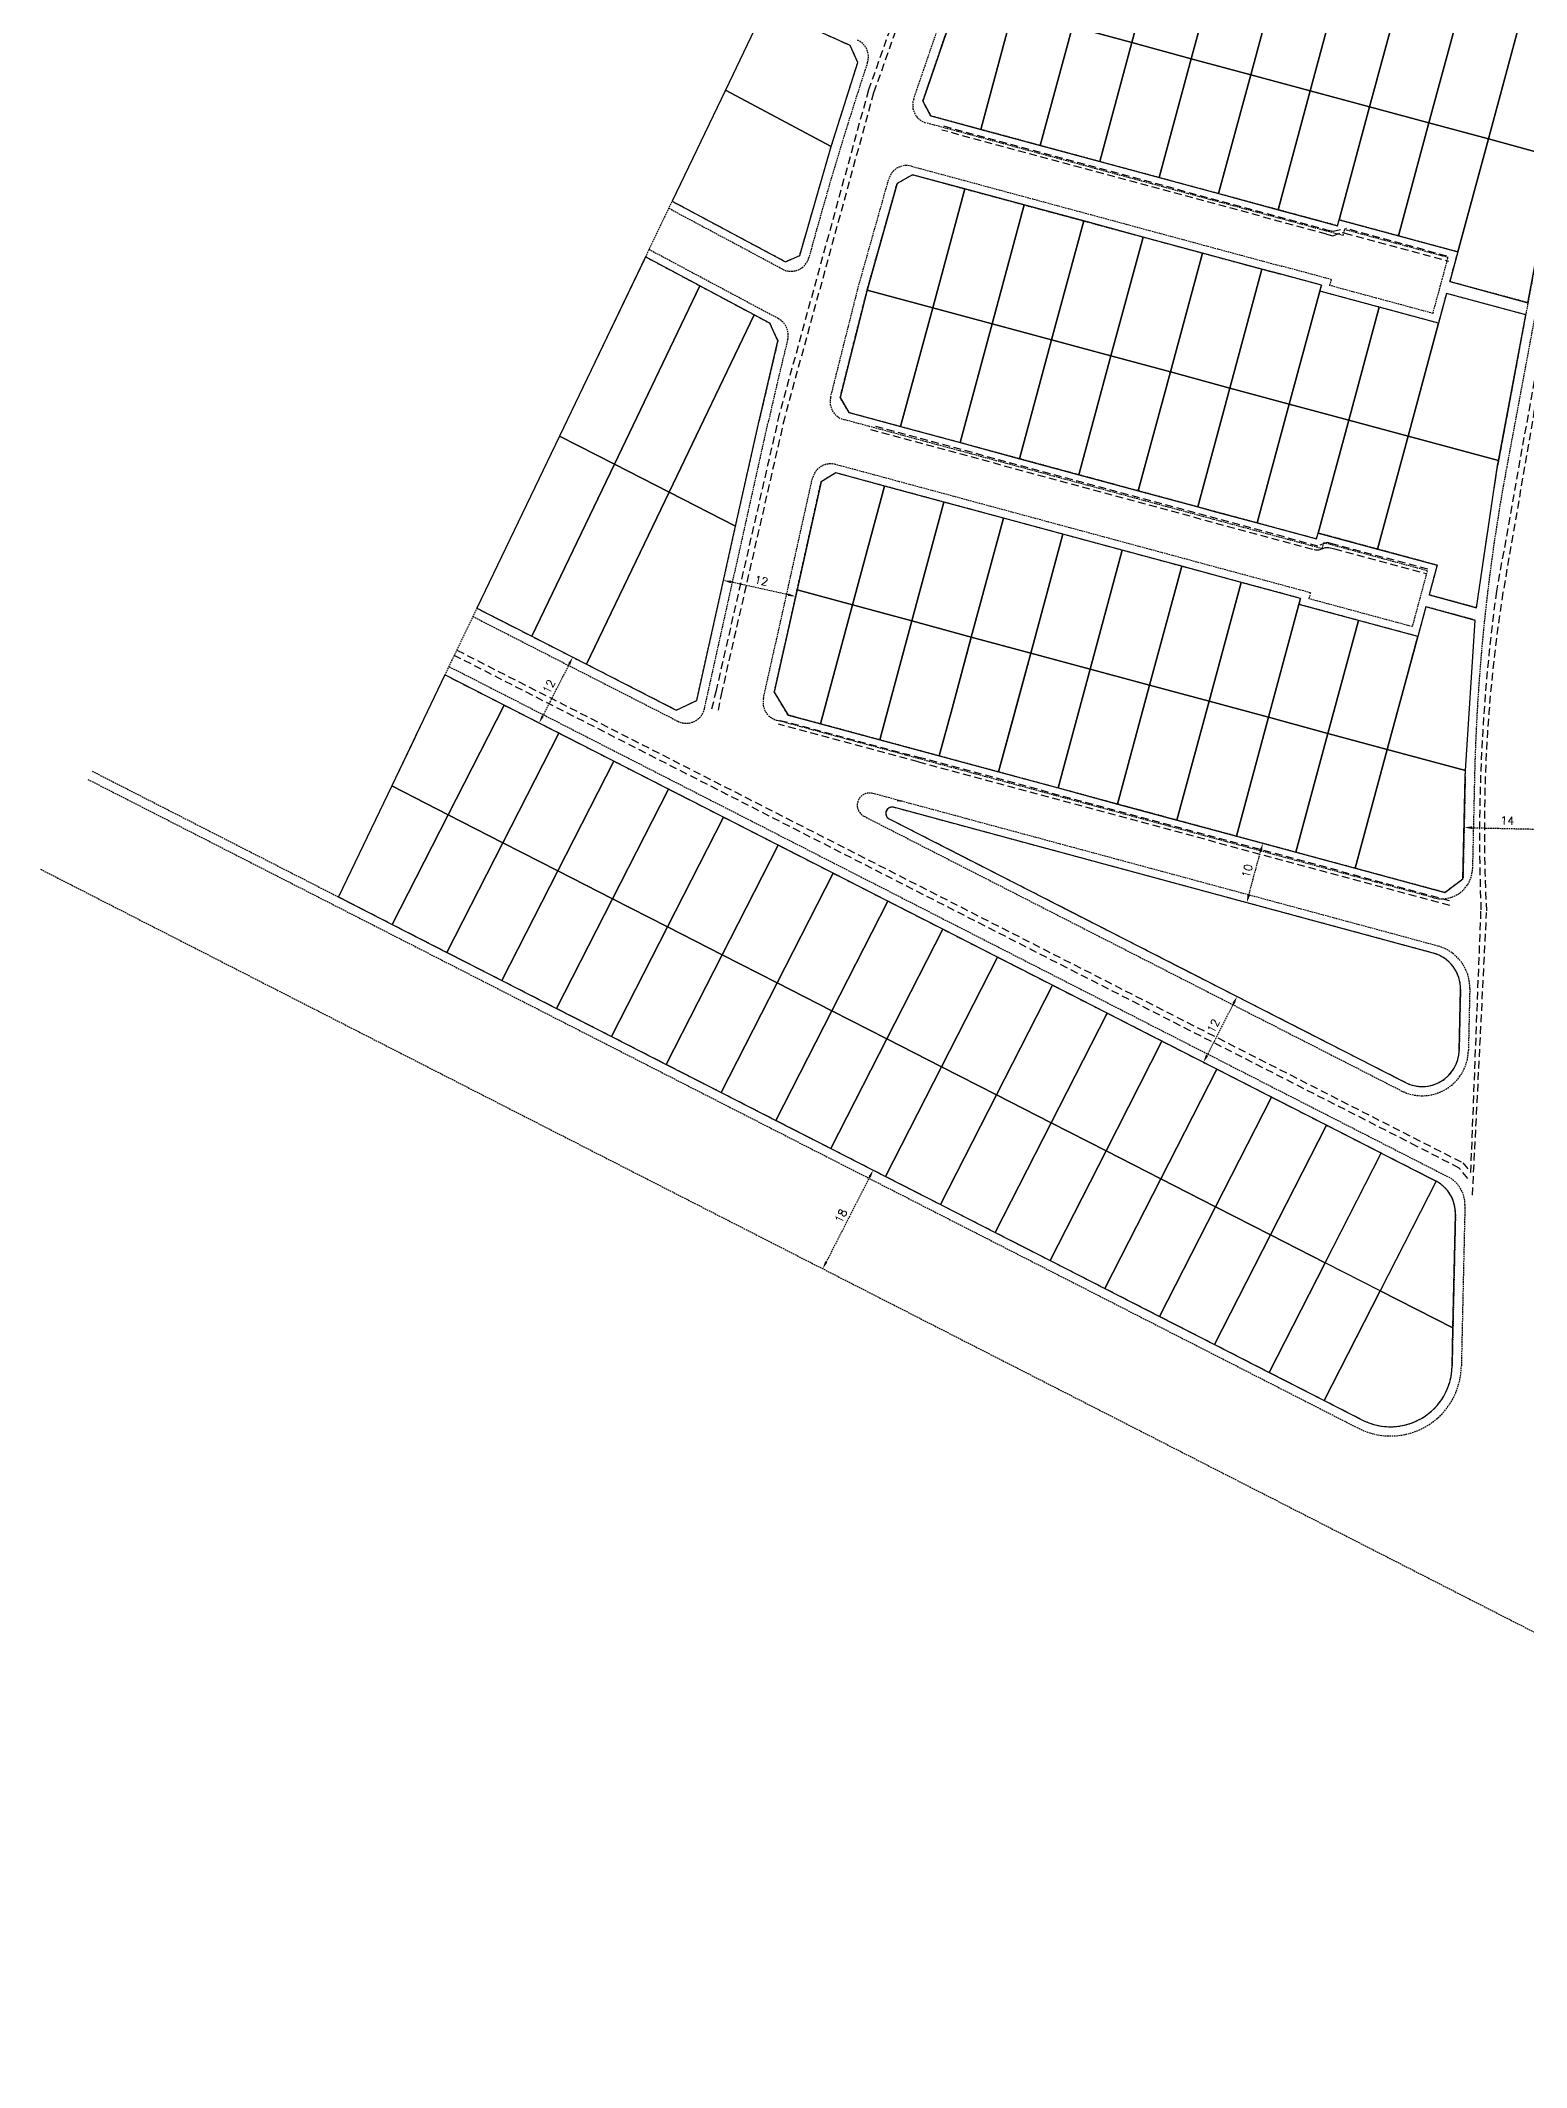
# Model space of a CAD drawing. Header units: metres. Extents: x 636662 to 637189, y 3301458 to 3301991.
# Drawn here: x 636661.6 to 636903, y 3301479.7 to 3301808.9 of the extents above; entities that cross this region are included whole.
import ezdxf

# ---------------------------------------------------------------- set-up
doc = ezdxf.new("R2010")
doc.units = ezdxf.units.M
doc.linetypes.add('HIDDEN', pattern=[0.375, 0.25, -0.125])
doc.layers.add('khat tarh', color=251, linetype='HIDDEN')
doc.layers.add('poly', color=40, linetype='Continuous')
doc.styles.get("Standard").update_dxf_attribs({"font": 'simplex.shx'})
doc.dimstyles.new('ISO-25', dxfattribs={"dimtxt": 1.3, "dimasz": 1.25, "dimexe": 1.25, "dimexo": 0.625, "dimtad": 1, "dimtxsty": 'Standard', "dimcen": 2.5, "dimse1": 1, "dimse2": 1, "dimadec": 0, "dimazin": 0, "dimtfac": 1, "dimtmove": 0, "dimatfit": 3, "dimfxl": 1, "dimarcsym": 1})

# ---------------------------------------------------------------- blocks, each defined once
blk = doc.blocks.new('*D26')
at = {"layer": 'khat tarh', "color": 0, "lineweight": -2, "transparency": 16777216}
blk.add_line((636857.88, 3301670.1), (636859.83, 3301677.34), dxfattribs=at)
at = {"layer": 'khat tarh', "color": 0, "transparency": 16777216}
for points in [[(636859.63, 3301677.39), (636860.03, 3301677.28), (636860.16, 3301678.54)], [(636857.67, 3301670.15), (636858.08, 3301670.04), (636857.55, 3301668.89)]]:
    blk.add_solid(points, dxfattribs=at)
at = {"layer": 'khat tarh', "color": 0, "transparency": 16777216, "insert": (636857.62, 3301674.05), "char_height": 1.3, "attachment_point": 5, "rotation": 74.8851}
blk.add_mtext('10', dxfattribs=at)
blk = doc.blocks.new('*D27')
at = {"layer": 'khat tarh', "color": 0, "lineweight": -2, "transparency": 16777216}
blk.add_line((636855.41, 3301652.55), (636851.09, 3301644.09), dxfattribs=at)
at = {"layer": 'khat tarh', "color": 0, "transparency": 16777216}
for points in [[(636855.23, 3301652.64), (636855.6, 3301652.45), (636855.98, 3301653.66)], [(636850.91, 3301644.18), (636851.28, 3301643.99), (636850.52, 3301642.98)]]:
    blk.add_solid(points, dxfattribs=at)
at = {"layer": 'khat tarh', "color": 0, "transparency": 16777216, "insert": (636852.12, 3301648.9), "char_height": 1.3, "attachment_point": 5, "rotation": 62.9472}
blk.add_mtext('12', dxfattribs=at)
blk = doc.blocks.new('*D28')
at = {"layer": 'khat tarh', "color": 0, "lineweight": -2, "transparency": 16777216}
blk.add_line((636783.05, 3301718.92), (636773.77, 3301720.98), dxfattribs=at)
at = {"layer": 'khat tarh', "color": 0, "transparency": 16777216}
for points in [[(636773.82, 3301721.19), (636773.73, 3301720.78), (636772.55, 3301721.25)], [(636783.09, 3301719.12), (636783, 3301718.71), (636784.27, 3301718.64)]]:
    blk.add_solid(points, dxfattribs=at)
at = {"layer": 'khat tarh', "color": 0, "transparency": 16777216, "insert": (636778.69, 3301721.19), "char_height": 1.3, "attachment_point": 5, "rotation": 347.4358}
blk.add_mtext('12', dxfattribs=at)
blk = doc.blocks.new('*D36')
at = {"layer": 'khat tarh', "color": 0, "lineweight": -2, "transparency": 16777216}
blk.add_line((636747.49, 3301707.67), (636743.17, 3301699.21), dxfattribs=at)
at = {"layer": 'khat tarh', "color": 0, "transparency": 16777216}
for points in [[(636747.3, 3301707.76), (636747.67, 3301707.57), (636748.06, 3301708.78)], [(636742.98, 3301699.3), (636743.35, 3301699.11), (636742.6, 3301698.09)]]:
    blk.add_solid(points, dxfattribs=at)
at = {"layer": 'khat tarh', "color": 0, "transparency": 16777216, "insert": (636744.19, 3301704.02), "char_height": 1.3, "attachment_point": 5, "rotation": 62.9472}
blk.add_mtext('12', dxfattribs=at)
blk = doc.blocks.new('*D41')
at = {"layer": 'khat tarh', "color": 0, "lineweight": -2, "transparency": 16777216}
blk.add_line((636894.11, 3301681.08), (636905.61, 3301680.82), dxfattribs=at)
at = {"layer": 'khat tarh', "color": 0, "transparency": 16777216}
for points in [[(636894.12, 3301681.29), (636894.11, 3301680.87), (636892.87, 3301681.11)], [(636905.62, 3301681.03), (636905.61, 3301680.62), (636906.86, 3301680.8)]]:
    blk.add_solid(points, dxfattribs=at)
at = {"layer": 'khat tarh', "color": 0, "transparency": 16777216, "insert": (636899.89, 3301682.23), "char_height": 1.3, "attachment_point": 5, "rotation": 358.7186}
blk.add_mtext('14', dxfattribs=at)
blk = doc.blocks.new('*D42')
at = {"layer": 'khat tarh', "color": 0, "lineweight": -2, "transparency": 16777216}
blk.add_line((636796.29, 3301624.35), (636789.24, 3301610.55), dxfattribs=at)
at = {"layer": 'khat tarh', "color": 0, "transparency": 16777216}
for points in [[(636796.11, 3301624.45), (636796.48, 3301624.26), (636796.86, 3301625.47)], [(636789.06, 3301610.65), (636789.43, 3301610.46), (636788.67, 3301609.44)]]:
    blk.add_solid(points, dxfattribs=at)
at = {"layer": 'khat tarh', "color": 0, "transparency": 16777216, "insert": (636791.63, 3301618.03), "char_height": 1.3, "attachment_point": 5, "rotation": 62.9472}
blk.add_mtext('18', dxfattribs=at)

msp = doc.modelspace()

# ---------------------------------------------------------------- linework, layer by layer
at = {"layer": 'khat tarh'}
for p, q in [((636856.153, 3301974.456), (636709.994, 3301669.829)), ((636803.441, 3301799.413), (636809.351, 3301816.669)), ((636804.924, 3301799.113), (636810.77, 3301816.183)), ((636806.207, 3301796.699), (636804.924, 3301799.113)), ((636873.197, 3301777.259), (636805.497, 3301795.544)), ((636872.281, 3301778.853), (636806.207, 3301796.699)), ((636908.722, 3301795.754), (636898.301, 3301739.923)), ((636910.196, 3301795.479), (636899.775, 3301739.648)), ((636794.433, 3301768.821), (636799.401, 3301786.452)), ((636795.876, 3301768.414), (636800.759, 3301785.741)), ((636800.759, 3301785.741), (636803.232, 3301787.144)), ((636803.071, 3301788.535), (636863.254, 3301772.279)), ((636803.232, 3301787.144), (636862.915, 3301771.024)), ((636782.107, 3301771.807), (636763.653, 3301781.665)), ((636872.281, 3301778.853), (636872.541, 3301779.818)), ((636891.849, 3301774.603), (636872.541, 3301779.818)), ((636873.197, 3301777.259), (636873.457, 3301778.224)), ((636890.255, 3301773.687), (636873.457, 3301778.224)), ((636781.477, 3301763.754), (636760.448, 3301774.987)), ((636889.291, 3301770.115), (636890.255, 3301773.687)), ((636890.546, 3301769.776), (636891.849, 3301774.603)), ((636869.673, 3301769.199), (636862.915, 3301771.024)), ((636871.267, 3301770.115), (636863.254, 3301772.279)), ((636869.673, 3301769.199), (636869.412, 3301768.233)), ((636871.267, 3301770.115), (636871.006, 3301769.149)), ((636887.804, 3301764.612), (636871.006, 3301769.149)), ((636887.804, 3301764.612), (636871.006, 3301769.149)), ((636887.804, 3301764.612), (636889.291, 3301770.115)), ((636903.233, 3301766.349), (636890.546, 3301769.776)), ((636789.956, 3301751.003), (636794.422, 3301768.78)), ((636791.49, 3301750.954), (636795.876, 3301768.414)), ((636888.72, 3301763.018), (636869.412, 3301768.233)), ((636888.72, 3301763.018), (636890.024, 3301767.845)), ((636902.865, 3301764.377), (636890.024, 3301767.845)), ((636901.62, 3301757.708), (636898.301, 3301739.923)), ((636792.934, 3301748.493), (636791.49, 3301750.954)), ((636768.207, 3301701.75), (636778.325, 3301747.149)), ((636769.44, 3301700.386), (636779.789, 3301746.823)), ((636852.146, 3301731.153), (636792.083, 3301747.376)), ((636852.485, 3301732.408), (636792.934, 3301748.493)), ((636867.883, 3301719.237), (636790.717, 3301740.079)), ((636894.872, 3301716.816), (636898.301, 3301739.923)), ((636779.037, 3301702.077), (636787.007, 3301737.836)), ((636780.798, 3301703.083), (636788.421, 3301737.284)), ((636790.787, 3301738.714), (636788.421, 3301737.284)), ((636866.289, 3301718.321), (636790.787, 3301738.714)), ((636869.813, 3301726.381), (636852.146, 3301731.153)), ((636868.897, 3301727.975), (636852.485, 3301732.408)), ((636868.897, 3301727.975), (636869.158, 3301728.94)), ((636888.466, 3301723.725), (636869.158, 3301728.94)), ((636869.813, 3301726.381), (636870.074, 3301727.346)), ((636886.872, 3301722.809), (636870.074, 3301727.346)), ((636888.466, 3301723.725), (636887.162, 3301718.898)), ((636886.872, 3301722.809), (636885.907, 3301719.237)), ((636732.495, 3301716.726), (636764.882, 3301700.186)), ((636866.289, 3301718.321), (636866.029, 3301717.356)), ((636885.337, 3301712.14), (636866.029, 3301717.356)), ((636867.883, 3301719.237), (636867.623, 3301718.272)), ((636884.421, 3301713.734), (636867.623, 3301718.272)), ((636885.907, 3301719.237), (636884.421, 3301713.734)), ((636886.64, 3301716.967), (636885.337, 3301712.14)), ((636894.656, 3301714.802), (636886.64, 3301716.967)), ((636894.872, 3301716.816), (636887.162, 3301718.898)), ((636731.813, 3301715.39), (636765.147, 3301698.367)), ((636812.804, 3301712.051), (636809.675, 3301700.466)), ((636727.985, 3301707.239), (636890.269, 3301624.363)), ((636822.458, 3301709.443), (636819.329, 3301697.858)), ((636727.303, 3301705.904), (636888.19, 3301623.741)), ((636764.882, 3301700.186), (636768.207, 3301701.75)), ((636783.042, 3301699.373), (636780.798, 3301703.083)), ((636887.913, 3301669.7), (636781.183, 3301698.528)), ((636889.715, 3301670.56), (636783.042, 3301699.373)), ((636669.976, 3301690.265), (636876.361, 3301584.867)), ((636669.294, 3301688.929), (636875.679, 3301583.532)), ((636893.049, 3301689.333), (636892.679, 3301672.777)), ((636894.549, 3301689.3), (636894.216, 3301674.416)), ((636772.793, 3301686.557, 24.907), (636773.066, 3301686.494, 24.911)), ((636888.607, 3301661.848), (636796.801, 3301686.645)), ((636887.842, 3301660.708), (636800.165, 3301684.389)), ((636800.769, 3301685.498, 24.787), (636801.721, 3301685.409, 24.833)), ((636795.37, 3301682.933), (636882.646, 3301638.362)), ((636799.45, 3301682.533), (636883.328, 3301639.698)), ((636661.598, 3301674.332), (637042.708, 3301479.705)), ((636889.715, 3301670.56), (636892.679, 3301672.777)), ((636889.715, 3301670.56), (636892.679, 3301672.777)), ((636892.276, 3301654.781), (636892.055, 3301644.907)), ((636893.78, 3301654.933), (636893.555, 3301644.874)), ((636891.459, 3301618.263), (636890.906, 3301593.55)), ((636892.994, 3301619.798), (636892.406, 3301593.516))]:
    msp.add_line(p, q, dxfattribs=at)
at = {"layer": 'khat tarh', "ltscale": 5}
for p, q in [((636810.907, 3301842.641, 29.852), (636796.1, 3301800.912, 28.012)), ((636811.75, 3301842.276, 29.601), (636796.935, 3301800.44, 27.756)), ((636913.477, 3301805.353, 29.75), (636898.125, 3301719.484, 27.086)), ((636796.1, 3301800.912, 28.012), (636781.617, 3301748.266, 26.401)), ((636796.935, 3301800.44, 27.756), (636782.486, 3301747.779, 26.136)), ((636870.508, 3301777.501, 28.248), (636807.993, 3301794.399, 27.842)), ((636808.3, 3301795.056, 27.9), (636870.319, 3301778.27, 28.5)), ((636870.319, 3301778.27, 28.5), (636871.573, 3301777.972, 28.506)), ((636870.508, 3301777.501, 28.248), (636871.511, 3301777.216, 28.291)), ((636871.511, 3301777.216, 28.291), (636873.054, 3301777.769, 28.292)), ((636871.573, 3301777.972, 28.506), (636873.681, 3301778.408, 28.538)), ((636873.054, 3301777.769, 28.292), (636873.489, 3301777.661, 28.307)), ((636873.489, 3301777.661, 28.307), (636890.345, 3301773.112, 28.508)), ((636890.03, 3301773.922, 28.696), (636873.681, 3301778.408, 28.538)), ((636908.387, 3301772.956, 28.568), (636899.174, 3301719.265, 26.881)), ((636781.617, 3301748.266, 26.401), (636771.34, 3301703.373, 25.274)), ((636782.486, 3301747.779, 26.136), (636772.274, 3301703.207, 25.02)), ((636869.093, 3301726.829, 26.949), (636796.957, 3301746.327, 26.396)), ((636796.425, 3301745.765, 26.153), (636868.495, 3301726.239, 26.703)), ((636868.495, 3301726.239, 26.703), (636868.739, 3301726.204, 26.71)), ((636868.739, 3301726.204, 26.71), (636869.336, 3301726.225, 26.709)), ((636870.61, 3301727.424, 26.927), (636869.093, 3301726.829, 26.949)), ((636869.336, 3301726.225, 26.709), (636870.357, 3301726.598, 26.715)), ((636870.357, 3301726.598, 26.715), (636870.889, 3301726.609, 26.7)), ((636871.83, 3301727.07, 26.954), (636870.61, 3301727.424, 26.927)), ((636870.889, 3301726.609, 26.7), (636871.806, 3301726.393, 26.698)), ((636871.806, 3301726.393, 26.698), (636886.676, 3301722.352, 26.819)), ((636886.945, 3301723.078, 27.073), (636871.83, 3301727.07, 26.954)), ((636729.228, 3301709.916, 24.896), (636892.651, 3301626.648, 24.003)), ((636885.207, 3301629.317, 24.344), (636728.815, 3301709.056, 25.135)), ((636771.34, 3301703.373, 25.274), (636770.497, 3301699.801, 25.167)), ((636772.274, 3301703.207, 25.02), (636771.581, 3301699.735, 24.924)), ((636804.201, 3301691.792, 24.912), (636781.467, 3301697.91, 24.875)), ((636781.731, 3301698.515, 25.162), (636804.53, 3301692.448, 25.201)), ((636804.201, 3301691.792, 24.912), (636890.646, 3301668.444, 25.373)), ((636890.501, 3301669.206, 25.653), (636804.53, 3301692.448, 25.201)), ((636893.954, 3301625.071, 24.018), (636895.604, 3301667.628, 24.055)), ((636894.225, 3301621.381, 24.154), (636896.51, 3301667.281, 26.881)), ((636892.078, 3301625.778, 24.244), (636885.207, 3301629.317, 24.344)), ((636893.471, 3301624.102, 24.212), (636892.078, 3301625.778, 24.244)), ((636892.651, 3301626.648, 24.003), (636893.954, 3301625.071, 24.018))]:
    msp.add_line(p, q, dxfattribs=at)
at = {"layer": 'khat tarh', "lineweight": 9}
for p, q in [((636814.356, 3301794.498), (636824.787, 3301833.114)), ((636824.01, 3301791.891), (636834.441, 3301830.507)), ((636833.664, 3301789.283), (636844.095, 3301827.899)), ((636843.318, 3301786.675), (636853.749, 3301825.292)), ((636852.972, 3301784.068), (636863.403, 3301822.684)), ((636862.627, 3301781.46), (636873.057, 3301820.077)), ((636907.651, 3301790.016), (636810.77, 3301816.183)), ((636872.541, 3301779.818), (636882.45, 3301816.504)), ((636882.195, 3301777.211), (636892.104, 3301813.896)), ((636891.849, 3301774.603), (636901.758, 3301811.288)), ((636790.041, 3301791.717), (636772.875, 3301800.887)), ((636801.319, 3301746.228), (636811.749, 3301784.844)), ((636810.973, 3301743.62), (636821.403, 3301782.236)), ((636820.627, 3301741.013), (636831.057, 3301779.629)), ((636830.281, 3301738.405), (636840.711, 3301777.021)), ((636839.935, 3301735.798), (636850.365, 3301774.414)), ((636768.714, 3301769.098), (636741.404, 3301712.176)), ((636849.589, 3301733.19), (636860.019, 3301771.806)), ((636845.15, 3301755.106), (636795.876, 3301768.414)), ((636859.243, 3301730.583), (636869.412, 3301768.233)), ((636777.543, 3301764.382), (636750.312, 3301707.627)), ((636869.158, 3301728.94), (636879.066, 3301765.626)), ((636878.812, 3301726.333), (636888.72, 3301763.018)), ((636898.448, 3301740.71), (636845.15, 3301755.106)), ((636745.909, 3301744.684), (636774.519, 3301730.073)), ((636788.281, 3301697.958), (636798.711, 3301736.574)), ((636797.935, 3301695.35), (636808.365, 3301733.966)), ((636807.589, 3301692.743), (636818.019, 3301731.359)), ((636817.243, 3301690.135), (636827.673, 3301728.751)), ((636826.897, 3301687.527), (636837.327, 3301726.144)), ((636836.551, 3301684.92), (636846.981, 3301723.536)), ((636893.074, 3301690.37), (636784.501, 3301719.695)), ((636846.205, 3301682.312), (636856.635, 3301720.928)), ((636855.859, 3301679.705), (636866.029, 3301717.356)), ((636865.513, 3301677.097), (636875.683, 3301714.748)), ((636875.167, 3301674.49), (636885.337, 3301712.14)), ((636736.911, 3301700.997), (636718.719, 3301665.373)), ((636745.817, 3301696.448), (636727.625, 3301660.825)), ((636754.723, 3301691.9), (636736.531, 3301656.277)), ((636718.648, 3301687.866), (636891.047, 3301599.825)), ((636763.629, 3301687.352), (636745.436, 3301651.729)), ((636772.535, 3301682.804), (636754.342, 3301647.181)), ((636781.441, 3301678.256), (636763.248, 3301642.632)), ((636790.347, 3301673.708), (636772.154, 3301638.084)), ((636799.252, 3301669.16), (636781.06, 3301633.536)), ((636808.158, 3301664.612), (636789.966, 3301628.988)), ((636817.064, 3301660.064), (636798.872, 3301624.44)), ((636825.97, 3301655.515), (636807.778, 3301619.892)), ((636834.876, 3301650.967), (636816.684, 3301615.344)), ((636843.782, 3301646.419), (636825.589, 3301610.796)), ((636852.688, 3301641.871), (636834.495, 3301606.248)), ((636861.594, 3301637.323), (636843.401, 3301601.699)), ((636870.499, 3301632.775), (636852.307, 3301597.151)), ((636879.405, 3301628.227), (636861.213, 3301592.603)), ((636888.311, 3301623.679), (636870.119, 3301588.055))]:
    msp.add_line(p, q, dxfattribs=at)
at = {"layer": 'khat tarh'}
for points in [[(636764.215, 3301782.838), (636782.604, 3301773.016), (636784.923, 3301773.995), (636790.041, 3301791.717), (636794.36, 3301805.387), (636793.14, 3301808.118), (636779.337, 3301814.355)], [(636759.886, 3301773.813), (636780.06, 3301763.038), (636781.368, 3301760.148), (636778.325, 3301747.149)]]:
    msp.add_lwpolyline(points, dxfattribs=at)
at = {"layer": 'khat tarh', "lineweight": 9, "flags": 128}
msp.add_lwpolyline([(636783.042, 3301699.373), (636889.715, 3301670.56), (636892.679, 3301672.777), (636893.074, 3301690.37), (636894.649, 3301714.735), (636886.64, 3301716.967), (636885.337, 3301712.14), (636866.029, 3301717.356), (636866.289, 3301718.321), (636790.787, 3301738.714), (636788.421, 3301737.284), (636780.798, 3301703.083), (636783.042, 3301699.373)], dxfattribs=at)
at = {"layer": 'khat tarh', "flags": 128}
msp.add_lwpolyline([(636885.337, 3301712.14), (636875.683, 3301714.748), (636870.728, 3301696.405), (636880.382, 3301693.798)], close=True, dxfattribs=at)
at = {"layer": 'khat tarh'}
for centre, radius, start, end in [((636793.083, 3301806.278), 3, 341.71789, 65.68507), ((637373.717, 3301614.453), 608.5, 161.717887, 164.831874), ((636806.279, 3301798.441), 3, 161.09374, 254.88509), ((636802.288, 3301785.638), 3, 74.88509, 164.26248), ((636783.52, 3301774.454), 3, 241.89148, 344.83187), ((636780.064, 3301761.108), 3, 346.12359, 61.89148), ((637373.717, 3301614.453), 608.5, 166.123588, 167.435758), ((636792.866, 3301750.272), 3, 165.89974, 254.88509), ((636789.935, 3301737.183), 3, 74.88509, 167.43576), ((637206.97, 3301682.312), 312.5, 169.42763, 178.71859), ((636766.511, 3301701.039), 3, 242.94723, 347.43576), ((636781.965, 3301701.424), 3, 167.43576, 254.88509), ((636796.279, 3301684.714), 2, 74.88509, 242.94723), ((636799.905, 3301683.424), 1, 74.88509, 242.94723), ((636889.217, 3301674.527), 5, 254.88509, 358.71859), ((636886.278, 3301654.915), 6, 358.71859, 74.88509), ((636886.782, 3301655.09), 7, 358.71859, 74.88509), ((636886.057, 3301645.041), 7.5, 242.94723, 358.71859), ((636886.057, 3301645.041), 6, 242.94723, 358.71859), ((636887.995, 3301619.91), 5, 358.71859, 62.94723), ((636885.461, 3301618.397), 6, 358.71859, 62.94723), ((636880.909, 3301593.773), 11.5, 242.94723, 358.71859), ((636880.909, 3301593.773), 10, 242.94723, 358.71859)]:
    msp.add_arc(centre, radius, start, end, dxfattribs=at)
at = {"layer": 'khat tarh', "ltscale": 5}
for centre, radius, start, end in [((637186.986, 3301679.456, 24.055), 291.622, 172.11059, 182.32442), ((637143.714, 3301680.671, 26.881), 247.567, 171.0315, 183.10055)]:
    msp.add_arc(centre, radius, start, end, dxfattribs=at)
at = {"layer": 'poly'}
for points in [[(636844.095, 3301827.899), (636834.441, 3301830.507), (636829.225, 3301811.199), (636838.88, 3301808.591), (636844.095, 3301827.899)], [(636853.749, 3301825.292), (636844.095, 3301827.899), (636838.88, 3301808.591), (636848.534, 3301805.984), (636853.749, 3301825.292)], [(636863.403, 3301822.684), (636853.749, 3301825.292), (636848.534, 3301805.984), (636858.188, 3301803.376), (636863.403, 3301822.684)], [(636873.057, 3301820.077), (636863.403, 3301822.684), (636858.188, 3301803.376), (636867.842, 3301800.768), (636873.057, 3301820.077)], [(636882.45, 3301816.504), (636882.711, 3301817.469), (636873.057, 3301820.077), (636867.842, 3301800.768), (636877.496, 3301798.161), (636882.45, 3301816.504)], [(636819.571, 3301813.806), (636810.77, 3301816.183), (636804.924, 3301799.113), (636806.207, 3301796.699), (636814.356, 3301794.498), (636819.571, 3301813.806)], [(636892.104, 3301813.896), (636882.45, 3301816.504), (636877.496, 3301798.161), (636887.15, 3301795.553), (636892.104, 3301813.896)], [(636794.36, 3301805.387), (636793.14, 3301808.118), (636779.337, 3301814.355), (636772.875, 3301800.887), (636790.041, 3301791.717), (636794.36, 3301805.387)], [(636829.225, 3301811.199), (636819.571, 3301813.806), (636814.356, 3301794.498), (636824.01, 3301791.891), (636829.225, 3301811.199)], [(636901.758, 3301811.288), (636892.104, 3301813.896), (636887.15, 3301795.553), (636896.804, 3301792.946), (636901.758, 3301811.288)], [(636838.88, 3301808.591), (636829.225, 3301811.199), (636824.01, 3301791.891), (636833.664, 3301789.283), (636838.88, 3301808.591)], [(636848.534, 3301805.984), (636838.88, 3301808.591), (636833.664, 3301789.283), (636843.318, 3301786.675), (636848.534, 3301805.984)], [(636858.188, 3301803.376), (636848.534, 3301805.984), (636843.318, 3301786.675), (636852.972, 3301784.068), (636858.188, 3301803.376)], [(636867.842, 3301800.768), (636858.188, 3301803.376), (636852.972, 3301784.068), (636862.627, 3301781.46), (636867.842, 3301800.768)], [(636790.041, 3301791.717), (636772.875, 3301800.887), (636764.215, 3301782.838), (636782.604, 3301773.016), (636784.923, 3301773.995), (636790.041, 3301791.717)], [(636877.496, 3301798.161), (636867.842, 3301800.768), (636862.627, 3301781.46), (636872.281, 3301778.853), (636872.541, 3301779.818), (636877.496, 3301798.161)], [(636887.15, 3301795.553), (636877.496, 3301798.161), (636872.541, 3301779.818), (636882.195, 3301777.211), (636887.15, 3301795.553)], [(636896.804, 3301792.946), (636887.15, 3301795.553), (636882.195, 3301777.211), (636891.849, 3301774.603), (636896.804, 3301792.946)], [(636907.651, 3301790.016), (636896.804, 3301792.946), (636891.849, 3301774.603), (636890.546, 3301769.776), (636903.233, 3301766.349), (636907.651, 3301790.016)], [(636811.749, 3301784.844), (636803.232, 3301787.144), (636800.759, 3301785.741), (636795.876, 3301768.414), (636806.534, 3301765.536), (636811.749, 3301784.844)], [(636821.403, 3301782.236), (636811.749, 3301784.844), (636806.534, 3301765.536), (636816.188, 3301762.928), (636821.403, 3301782.236)], [(636831.057, 3301779.629), (636821.403, 3301782.236), (636816.188, 3301762.928), (636825.842, 3301760.321), (636831.057, 3301779.629)], [(636840.711, 3301777.021), (636831.057, 3301779.629), (636825.842, 3301760.321), (636835.496, 3301757.713), (636840.711, 3301777.021)], [(636850.365, 3301774.414), (636840.711, 3301777.021), (636835.496, 3301757.713), (636845.15, 3301755.106), (636850.365, 3301774.414)], [(636768.714, 3301769.098), (636759.886, 3301773.813), (636745.909, 3301744.684), (636754.818, 3301740.135), (636768.714, 3301769.098)], [(636860.019, 3301771.806), (636850.365, 3301774.414), (636845.15, 3301755.106), (636854.804, 3301752.498), (636860.019, 3301771.806)], [(636777.543, 3301764.382), (636768.714, 3301769.098), (636754.818, 3301740.135), (636763.727, 3301735.585), (636777.543, 3301764.382)], [(636869.412, 3301768.233), (636869.673, 3301769.199), (636862.915, 3301771.024), (636860.019, 3301771.806), (636854.804, 3301752.498), (636864.458, 3301749.891), (636869.412, 3301768.233)], [(636806.534, 3301765.536), (636795.876, 3301768.414), (636791.49, 3301750.954), (636792.934, 3301748.493), (636801.319, 3301746.228), (636806.534, 3301765.536)], [(636879.066, 3301765.626), (636869.412, 3301768.233), (636864.458, 3301749.891), (636874.112, 3301747.283), (636879.066, 3301765.626)], [(636902.865, 3301764.377), (636890.024, 3301767.845), (636888.72, 3301763.018), (636883.766, 3301744.675), (636898.448, 3301740.71), (636902.865, 3301764.377)], [(636778.325, 3301747.149), (636781.368, 3301760.148), (636780.06, 3301763.038), (636777.543, 3301764.382), (636763.727, 3301735.585), (636774.519, 3301730.073), (636778.325, 3301747.149)], [(636816.188, 3301762.928), (636806.534, 3301765.536), (636801.319, 3301746.228), (636810.973, 3301743.62), (636816.188, 3301762.928)], [(636825.842, 3301760.321), (636816.188, 3301762.928), (636810.973, 3301743.62), (636820.627, 3301741.013), (636825.842, 3301760.321)], [(636888.72, 3301763.018), (636879.066, 3301765.626), (636874.112, 3301747.283), (636883.766, 3301744.675), (636888.72, 3301763.018)], [(636835.496, 3301757.713), (636825.842, 3301760.321), (636820.627, 3301741.013), (636830.281, 3301738.405), (636835.496, 3301757.713)], [(636845.15, 3301755.106), (636835.496, 3301757.713), (636830.281, 3301738.405), (636839.935, 3301735.798), (636845.15, 3301755.106)], [(636854.804, 3301752.498), (636845.15, 3301755.106), (636839.935, 3301735.798), (636849.589, 3301733.19), (636854.804, 3301752.498)], [(636864.458, 3301749.891), (636854.804, 3301752.498), (636849.589, 3301733.19), (636852.485, 3301732.408), (636859.243, 3301730.583), (636864.458, 3301749.891)], [(636874.112, 3301747.283), (636864.458, 3301749.891), (636859.243, 3301730.583), (636868.897, 3301727.975), (636869.158, 3301728.94), (636874.112, 3301747.283)], [(636883.766, 3301744.675), (636874.112, 3301747.283), (636869.158, 3301728.94), (636878.812, 3301726.333), (636883.766, 3301744.675)], [(636754.818, 3301740.135), (636745.909, 3301744.684), (636732.495, 3301716.726), (636741.404, 3301712.176), (636754.818, 3301740.135)], [(636898.301, 3301739.923), (636898.448, 3301740.71), (636883.766, 3301744.675), (636878.812, 3301726.333), (636888.466, 3301723.725), (636887.162, 3301718.898), (636894.872, 3301716.816), (636898.301, 3301739.923)], [(636763.727, 3301735.585), (636754.818, 3301740.135), (636741.404, 3301712.176), (636750.312, 3301707.627), (636763.727, 3301735.585)], [(636798.711, 3301736.574), (636790.787, 3301738.714), (636788.421, 3301737.284), (636784.501, 3301719.695), (636793.496, 3301717.266), (636798.711, 3301736.574)], [(636808.365, 3301733.966), (636798.711, 3301736.574), (636793.496, 3301717.266), (636803.15, 3301714.658), (636808.365, 3301733.966)], [(636774.519, 3301730.073), (636763.727, 3301735.585), (636750.312, 3301707.627), (636764.882, 3301700.186), (636768.207, 3301701.75), (636774.519, 3301730.073)], [(636818.019, 3301731.359), (636808.365, 3301733.966), (636803.15, 3301714.658), (636812.804, 3301712.051), (636818.019, 3301731.359)], [(636827.673, 3301728.751), (636818.019, 3301731.359), (636812.804, 3301712.051), (636822.458, 3301709.443), (636827.673, 3301728.751)], [(636837.327, 3301726.144), (636827.673, 3301728.751), (636822.458, 3301709.443), (636832.112, 3301706.835), (636837.327, 3301726.144)], [(636846.981, 3301723.536), (636837.327, 3301726.144), (636832.112, 3301706.835), (636841.766, 3301704.228), (636846.981, 3301723.536)], [(636856.635, 3301720.928), (636846.981, 3301723.536), (636841.766, 3301704.228), (636851.42, 3301701.62), (636856.635, 3301720.928)], [(636793.496, 3301717.266), (636784.501, 3301719.695), (636780.798, 3301703.083), (636783.042, 3301699.373), (636788.281, 3301697.958), (636793.496, 3301717.266)], [(636866.029, 3301717.356), (636866.289, 3301718.321), (636856.635, 3301720.928), (636851.42, 3301701.62), (636861.074, 3301699.013), (636866.029, 3301717.356)], [(636803.15, 3301714.658), (636793.496, 3301717.266), (636788.281, 3301697.958), (636797.935, 3301695.35), (636803.15, 3301714.658)], [(636875.683, 3301714.748), (636866.029, 3301717.356), (636861.074, 3301699.013), (636870.728, 3301696.405), (636875.683, 3301714.748)], [(636894.649, 3301714.735), (636886.64, 3301716.967), (636885.337, 3301712.14), (636880.382, 3301693.798), (636893.074, 3301690.37), (636894.649, 3301714.735)], [(636812.804, 3301712.051), (636803.15, 3301714.658), (636797.935, 3301695.35), (636807.589, 3301692.743), (636809.675, 3301700.466), (636812.804, 3301712.051)], [(636885.337, 3301712.14), (636875.683, 3301714.748), (636870.728, 3301696.405), (636880.382, 3301693.798), (636885.337, 3301712.14)], [(636822.458, 3301709.443), (636812.804, 3301712.051), (636809.675, 3301700.466), (636807.589, 3301692.743), (636817.243, 3301690.135), (636822.458, 3301709.443)], [(636832.112, 3301706.835), (636822.458, 3301709.443), (636819.329, 3301697.858), (636817.243, 3301690.135), (636826.897, 3301687.527), (636832.112, 3301706.835)], [(636841.766, 3301704.228), (636832.112, 3301706.835), (636826.897, 3301687.527), (636836.551, 3301684.92), (636841.766, 3301704.228)], [(636736.911, 3301700.997), (636727.303, 3301705.904), (636718.648, 3301687.866), (636727.815, 3301683.185), (636736.911, 3301700.997)], [(636851.42, 3301701.62), (636841.766, 3301704.228), (636836.551, 3301684.92), (636846.205, 3301682.312), (636851.42, 3301701.62)], [(636745.817, 3301696.448), (636736.911, 3301700.997), (636727.815, 3301683.185), (636736.721, 3301678.637), (636745.817, 3301696.448)], [(636861.074, 3301699.013), (636851.42, 3301701.62), (636846.205, 3301682.312), (636855.859, 3301679.705), (636861.074, 3301699.013)], [(636870.728, 3301696.405), (636861.074, 3301699.013), (636855.859, 3301679.705), (636865.513, 3301677.097), (636870.728, 3301696.405)], [(636754.723, 3301691.9), (636745.817, 3301696.448), (636736.721, 3301678.637), (636745.627, 3301674.089), (636754.723, 3301691.9)], [(636880.382, 3301693.798), (636870.728, 3301696.405), (636865.513, 3301677.097), (636875.167, 3301674.49), (636880.382, 3301693.798)], [(636893.049, 3301689.333), (636893.074, 3301690.37), (636880.382, 3301693.798), (636875.167, 3301674.49), (636889.715, 3301670.56), (636892.679, 3301672.777), (636893.049, 3301689.333)], [(636763.629, 3301687.352), (636754.723, 3301691.9), (636745.627, 3301674.089), (636754.533, 3301669.54), (636763.629, 3301687.352)], [(636727.815, 3301683.185), (636718.648, 3301687.866), (636709.994, 3301669.829), (636718.719, 3301665.373), (636727.815, 3301683.185)], [(636772.535, 3301682.804), (636763.629, 3301687.352), (636754.533, 3301669.54), (636763.439, 3301664.992), (636772.535, 3301682.804)], [(636736.721, 3301678.637), (636727.815, 3301683.185), (636718.719, 3301665.373), (636727.625, 3301660.825), (636736.721, 3301678.637)], [(636781.441, 3301678.256), (636772.535, 3301682.804), (636763.439, 3301664.992), (636772.344, 3301660.444), (636781.441, 3301678.256)], [(636745.627, 3301674.089), (636736.721, 3301678.637), (636727.625, 3301660.825), (636736.531, 3301656.277), (636745.627, 3301674.089)], [(636790.347, 3301673.708), (636781.441, 3301678.256), (636772.344, 3301660.444), (636781.25, 3301655.896), (636790.347, 3301673.708)], [(636754.533, 3301669.54), (636745.627, 3301674.089), (636736.531, 3301656.277), (636745.436, 3301651.729), (636754.533, 3301669.54)], [(636799.252, 3301669.16), (636790.347, 3301673.708), (636781.25, 3301655.896), (636790.156, 3301651.348), (636799.252, 3301669.16)], [(636763.439, 3301664.992), (636754.533, 3301669.54), (636745.436, 3301651.729), (636754.342, 3301647.181), (636763.439, 3301664.992)], [(636808.158, 3301664.612), (636799.252, 3301669.16), (636790.156, 3301651.348), (636799.062, 3301646.8), (636808.158, 3301664.612)], [(636772.344, 3301660.444), (636763.439, 3301664.992), (636754.342, 3301647.181), (636763.248, 3301642.632), (636772.344, 3301660.444)], [(636817.064, 3301660.064), (636808.158, 3301664.612), (636799.062, 3301646.8), (636807.968, 3301642.252), (636817.064, 3301660.064)], [(636781.25, 3301655.896), (636772.344, 3301660.444), (636763.248, 3301642.632), (636772.154, 3301638.084), (636781.25, 3301655.896)], [(636825.97, 3301655.515), (636817.064, 3301660.064), (636807.968, 3301642.252), (636816.874, 3301637.704), (636825.97, 3301655.515)], [(636790.156, 3301651.348), (636781.25, 3301655.896), (636772.154, 3301638.084), (636781.06, 3301633.536), (636790.156, 3301651.348)], [(636834.876, 3301650.967), (636825.97, 3301655.515), (636816.874, 3301637.704), (636825.78, 3301633.156), (636834.876, 3301650.967)], [(636799.062, 3301646.8), (636790.156, 3301651.348), (636781.06, 3301633.536), (636789.966, 3301628.988), (636799.062, 3301646.8)], [(636843.782, 3301646.419), (636834.876, 3301650.967), (636825.78, 3301633.156), (636834.686, 3301628.607), (636843.782, 3301646.419)], [(636807.968, 3301642.252), (636799.062, 3301646.8), (636789.966, 3301628.988), (636798.872, 3301624.44), (636807.968, 3301642.252)], [(636852.688, 3301641.871), (636843.782, 3301646.419), (636834.686, 3301628.607), (636843.591, 3301624.059), (636852.688, 3301641.871)], [(636816.874, 3301637.704), (636807.968, 3301642.252), (636798.872, 3301624.44), (636807.778, 3301619.892), (636816.874, 3301637.704)], [(636861.594, 3301637.323), (636852.688, 3301641.871), (636843.591, 3301624.059), (636852.497, 3301619.511), (636861.594, 3301637.323)], [(636825.78, 3301633.156), (636816.874, 3301637.704), (636807.778, 3301619.892), (636816.684, 3301615.344), (636825.78, 3301633.156)], [(636870.499, 3301632.775), (636861.594, 3301637.323), (636852.497, 3301619.511), (636861.403, 3301614.963), (636870.499, 3301632.775)], [(636834.686, 3301628.607), (636825.78, 3301633.156), (636816.684, 3301615.344), (636825.589, 3301610.796), (636834.686, 3301628.607)], [(636879.405, 3301628.227), (636870.499, 3301632.775), (636861.403, 3301614.963), (636870.309, 3301610.415), (636879.405, 3301628.227)], [(636843.591, 3301624.059), (636834.686, 3301628.607), (636825.589, 3301610.796), (636834.495, 3301606.248), (636843.591, 3301624.059)], [(636879.215, 3301605.867), (636870.309, 3301610.415), (636879.405, 3301628.227), (636888.311, 3301623.679), (636879.215, 3301605.867)], [(636852.497, 3301619.511), (636843.591, 3301624.059), (636834.495, 3301606.248), (636843.401, 3301601.699), (636852.497, 3301619.511)], [(636861.403, 3301614.963), (636852.497, 3301619.511), (636843.401, 3301601.699), (636852.307, 3301597.151), (636861.403, 3301614.963)], [(636870.309, 3301610.415), (636861.403, 3301614.963), (636852.307, 3301597.151), (636861.213, 3301592.603), (636870.309, 3301610.415)], [(636879.215, 3301605.867), (636870.309, 3301610.415), (636861.213, 3301592.603), (636870.119, 3301588.055), (636879.215, 3301605.867)]]:
    msp.add_lwpolyline(points, close=True, dxfattribs=at)
for points in [[(636912.617, 3301813.535), (636903.062, 3301816.115), (636901.758, 3301811.288), (636896.804, 3301792.946), (636907.651, 3301790.016), (636908.598, 3301795.09, -0.0150331), (636912.617, 3301813.535)], [(636800.165, 3301684.389, 0.9008952), (636799.45, 3301682.533), (636883.328, 3301639.698, 0.5530056), (636892.055, 3301644.907), (636892.276, 3301654.781, 0.3451404), (636887.842, 3301660.708), (636800.165, 3301684.389, 0.9008952)], [(636891.459, 3301618.263, 0.2816734), (636888.311, 3301623.677), (636879.215, 3301605.867), (636891.047, 3301599.825), (636891.459, 3301618.263, 0.2816734)], [(636890.906, 3301593.55), (636891.047, 3301599.825), (636879.215, 3301605.867), (636870.119, 3301588.055), (636876.361, 3301584.867, 0.5530056), (636890.906, 3301593.55)]]:
    msp.add_lwpolyline(points, format="xyb", close=True, dxfattribs=at)

# ---------------------------------------------------------------- dimensions: what is measured, and where the dimension line sits
at = {"layer": 'khat tarh'}
for p1, p2, distance, picture, middle in [((636784.784, 3301720.965), (636773.071, 3301723.576), 2.378, '*D28', (636778.687, 3301721.194)), ((636746.575, 3301709.536), (636741.117, 3301698.849), 1.663, '*D36', (636744.192, 3301704.016)), ((636892.845, 3301680.231), (636906.842, 3301679.918), 0.879, '*D41', (636899.892, 3301682.228)), ((636857.549, 3301668.89), (636860.157, 3301678.544), 0, '*D26', (636857.622, 3301674.049)), ((636855.983, 3301653.663), (636850.525, 3301642.976), 0, '*D27', (636852.118, 3301648.899)), ((636796.859, 3301625.468), (636788.673, 3301609.437), 0, '*D42', (636791.63, 3301618.032))]:
    dim = msp.add_aligned_dim(p1=p1, p2=p2, distance=distance, dimstyle='ISO-25', dxfattribs=at)
    dim.commit()
    dim.dimension.update_dxf_attribs({"geometry": picture, "text_midpoint": middle})

doc.saveas('drawing.dxf')
